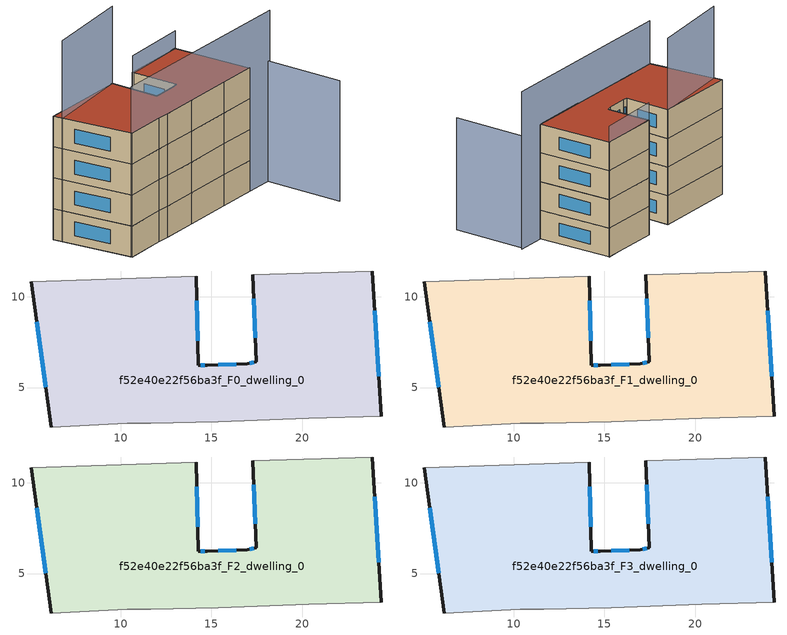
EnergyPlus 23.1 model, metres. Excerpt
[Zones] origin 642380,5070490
f52e40e22f56ba3f_F0_dwelling_0
 floor ground (EU_floor_Construction): 24.38,3.42 23.88,11.43 17.27,11.23 17.47,6.42 16.97,6.33 14.77,6.22 14.27,6.22 14.17,11.13 5.06,10.83 6.16,2.83 10.37,3.02 11.67,3.02 15.37,3.12 20.37,3.32 z0
 wall outside (EU_wall_Construction): 23.88,11.43 24.38,3.42 / 6.16,2.83 5.06,10.83 / 14.17,11.13 14.27,6.22 14.77,6.22 16.97,6.33 17.47,6.42 17.27,11.23 z0:3
 wall adiabatic (EU_wall_Construction): 17.27,11.23 23.88,11.43 / 24.38,3.42 20.37,3.32 15.37,3.12 11.67,3.02 10.37,3.02 6.16,2.83 / 5.06,10.83 14.17,11.13 z0:3
 window (EU_Window_Construction): 17.11,6.35 17.34,6.4 / 17.42,7.75 17.33,9.91 / 24.02,9.22 24.24,5.62 / 5.86,5.03 5.37,8.63 / 14.2,9.78 14.24,7.57 / 14.41,6.22 14.63,6.22 / 15.38,6.25 16.37,6.3 z0.83:2.17
f52e40e22f56ba3f_F1_dwelling_0
 floor to f52e40e22f56ba3f_F0_dwelling_0 (EU_floor_Construction): 24.38,3.42 23.88,11.43 17.27,11.23 17.47,6.42 16.97,6.33 14.77,6.22 14.27,6.22 14.17,11.13 5.06,10.83 6.16,2.83 10.37,3.02 11.67,3.02 15.37,3.12 20.37,3.32 z3
 wall outside (EU_wall_Construction): 23.88,11.43 24.38,3.42 / 6.16,2.83 5.06,10.83 / 14.17,11.13 14.27,6.22 14.77,6.22 16.97,6.33 17.47,6.42 17.27,11.23 z3:6
 wall adiabatic (EU_wall_Construction): 17.27,11.23 23.88,11.43 / 24.38,3.42 20.37,3.32 15.37,3.12 11.67,3.02 10.37,3.02 6.16,2.83 / 5.06,10.83 14.17,11.13 z3:6
 window (EU_Window_Construction): 17.11,6.35 17.34,6.4 / 17.42,7.75 17.33,9.91 / 24.02,9.22 24.24,5.62 / 5.86,5.03 5.37,8.63 / 14.2,9.78 14.24,7.57 / 14.41,6.22 14.63,6.22 / 15.38,6.25 16.37,6.3 z3.83:5.17
f52e40e22f56ba3f_F2_dwelling_0
 floor to f52e40e22f56ba3f_F1_dwelling_0 (EU_floor_Construction): 24.38,3.42 23.88,11.43 17.27,11.23 17.47,6.42 16.97,6.33 14.77,6.22 14.27,6.22 14.17,11.13 5.06,10.83 6.16,2.83 10.37,3.02 11.67,3.02 15.37,3.12 20.37,3.32 z6
 wall outside (EU_wall_Construction): 23.88,11.43 24.38,3.42 / 6.16,2.83 5.06,10.83 / 14.17,11.13 14.27,6.22 14.77,6.22 16.97,6.33 17.47,6.42 17.27,11.23 z6:9
 wall adiabatic (EU_wall_Construction): 17.27,11.23 23.88,11.43 / 24.38,3.42 20.37,3.32 15.37,3.12 11.67,3.02 10.37,3.02 6.16,2.83 / 5.06,10.83 14.17,11.13 z6:9
 window (EU_Window_Construction): 17.11,6.35 17.34,6.4 / 17.42,7.75 17.33,9.91 / 24.02,9.22 24.24,5.62 / 5.86,5.03 5.37,8.63 / 14.2,9.78 14.24,7.57 / 14.41,6.22 14.63,6.22 / 15.38,6.25 16.37,6.3 z6.83:8.17
f52e40e22f56ba3f_F3_dwelling_0
 floor to f52e40e22f56ba3f_F2_dwelling_0 (EU_floor_Construction): 24.38,3.42 23.88,11.43 17.27,11.23 17.47,6.42 16.97,6.33 14.77,6.22 14.27,6.22 14.17,11.13 5.06,10.83 6.16,2.83 10.37,3.02 11.67,3.02 15.37,3.12 20.37,3.32 z9
 wall outside (EU_wall_Construction): 23.88,11.43 24.38,3.42 / 6.16,2.83 5.06,10.83 / 14.17,11.13 14.27,6.22 14.77,6.22 16.97,6.33 17.47,6.42 17.27,11.23 z9:12
 wall adiabatic (EU_wall_Construction): 17.27,11.23 23.88,11.43 / 24.38,3.42 20.37,3.32 15.37,3.12 11.67,3.02 10.37,3.02 6.16,2.83 / 5.06,10.83 14.17,11.13 z9:12
 window (EU_Window_Construction): 17.11,6.35 17.34,6.4 / 17.42,7.75 17.33,9.91 / 24.02,9.22 24.24,5.62 / 5.86,5.03 5.37,8.63 / 14.2,9.78 14.24,7.57 / 14.41,6.22 14.63,6.22 / 15.38,6.25 16.37,6.3 z9.83:11.17
 roof outside (EU_roof_Construction): 23.88,11.43 24.38,3.42 20.37,3.32 15.37,3.12 11.67,3.02 10.37,3.02 6.16,2.83 5.06,10.83 14.17,11.13 14.27,6.22 14.77,6.22 16.97,6.33 17.47,6.42 17.27,11.23 z12
shading: 6.16,2.9 27.45,3.53 z0:16.5; 27.43,-4.34 27.18,3.52 z0:11.7; 14.17,11.13 5.17,9.89 z0:19.5; 23.9,11.43 17.06,11.02 z0:13.7
[Building]
EU S2 Campaign: North Axis=0; Terrain=City; Solar Distribution=FullExterior
[Site:Location]
Lyon-Bron: Latitude=45.75; Longitude=5; Time Zone=1; Elevation=198
[SizingPeriod:WeatherFileDays]
AnnualSizingPeriod: Begin Month=1; Begin Day of Month=1; End Month=12; End Day of Month=31; Day of Week for Start Day=Monday; Use Weather File Daylight Saving Period=No; Use Weather File Rain and Snow Indicators=No
[MATERIAL]
EU_InternalMass_Material: Roughness=MediumRough; Thickness=0.1; Conductivity=1; Density=1800; Specific Heat=900; Thermal Absorptance=0.9; Solar Absorptance=0.7; Visible Absorptance=0.7
[MATERIAL:NOMASS] Roughness=MediumRough; Thermal Absorptance=0.9; Solar Absorptance=0.7; Visible Absorptance=0.7
Name | Thermal Resistance
EU_wall_NoMass | 0.87146
EU_roof_NoMass | 0.842276
EU_floor_NoMass | 0.496999
[WINDOWMATERIAL:SIMPLEGLAZINGSYSTEM]
EU_Window_SimpleGlazing: UFactor=2.2525; Solar Heat Gain Coefficient=0.76; Visible Transmittance=0.76
[CONSTRUCTION]
EU_wall_Construction: EU_wall_NoMass
EU_roof_Construction: EU_roof_NoMass
EU_floor_Construction: EU_floor_NoMass
EU_InternalMass_Construction: EU_InternalMass_Material
EU_Window_Construction: EU_Window_SimpleGlazing
[ZONE] Type=1; Multiplier=1; Ceiling Height=autocalculate; Floor Area=autocalculate; Part of Total Floor Area=Yes
Name | Volume
f52e40e22f56ba3f_F0_dwelling_0 | 399.01
f52e40e22f56ba3f_F1_dwelling_0; f52e40e22f56ba3f_F2_dwelling_0; f52e40e22f56ba3f_F3_dwelling_0 | 399.008
[INTERNALMASS] Construction=EU_InternalMass_Construction; Surface Area=133.003
Name | Zone or ZoneList
f52e40e22f56ba3f_F0_dwelling_0_EU_InternalMass | f52e40e22f56ba3f_F0_dwelling_0
f52e40e22f56ba3f_F1_dwelling_0_EU_InternalMass | f52e40e22f56ba3f_F1_dwelling_0
f52e40e22f56ba3f_F2_dwelling_0_EU_InternalMass | f52e40e22f56ba3f_F2_dwelling_0
f52e40e22f56ba3f_F3_dwelling_0_EU_InternalMass | f52e40e22f56ba3f_F3_dwelling_0
[OTHEREQUIPMENT] Fuel Type=Electricity; Design Level Calculation Method=Watts/Area; Power per Zone Floor Area=1; Fraction Latent=0; Fraction Radiant=0; Fraction Lost=0; Carbon Dioxide Generation Rate=0; EndUse Subcategory=EU_Step8_InternalGains
Name | Zone or ZoneList or Space or SpaceList | Schedule
EU_Step8_InternalGain_f52e40e22f56ba3f_F0_dwelling_0_f000 | f52e40e22f56ba3f_F0_dwelling_0 | EU_Step8_GainSchedule_f52e40e22f56ba3f_F0_dwelling_0_f000
EU_Step8_InternalGain_f52e40e22f56ba3f_F1_dwelling_0_f000 | f52e40e22f56ba3f_F1_dwelling_0 | EU_Step8_GainSchedule_f52e40e22f56ba3f_F1_dwelling_0_f000
EU_Step8_InternalGain_f52e40e22f56ba3f_F2_dwelling_0_f000 | f52e40e22f56ba3f_F2_dwelling_0 | EU_Step8_GainSchedule_f52e40e22f56ba3f_F2_dwelling_0_f000
EU_Step8_InternalGain_f52e40e22f56ba3f_F3_dwelling_0_f000 | f52e40e22f56ba3f_F3_dwelling_0 | EU_Step8_GainSchedule_f52e40e22f56ba3f_F3_dwelling_0_f000
[ZONEVENTILATION:DESIGNFLOWRATE] Schedule=EU_AlwaysOn; Design Flow Rate Calculation Method=AirChanges/Hour; Air Changes per Hour=0.425; Ventilation Type=Natural; Fan Pressure Rise=0; Fan Total Efficiency=1; Constant Term Coefficient=1; Temperature Term Coefficient=0; Velocity Term Coefficient=0; Velocity Squared Term Coefficient=0; Minimum Indoor Temperature=-100; Maximum Indoor Temperature=100; Delta Temperature=-100; Minimum Outdoor Temperature=-100; Maximum Outdoor Temperature=100; Maximum Wind Speed=40
Name | Zone or ZoneList or Space or SpaceList
EU_ConstantAir_f52e40e22f56ba3f_F0_dwelling_0 | f52e40e22f56ba3f_F0_dwelling_0
EU_ConstantAir_f52e40e22f56ba3f_F1_dwelling_0 | f52e40e22f56ba3f_F1_dwelling_0
EU_ConstantAir_f52e40e22f56ba3f_F2_dwelling_0 | f52e40e22f56ba3f_F2_dwelling_0
EU_ConstantAir_f52e40e22f56ba3f_F3_dwelling_0 | f52e40e22f56ba3f_F3_dwelling_0
[HVACTEMPLATE:THERMOSTAT] Constant Heating Setpoint=20; Constant Cooling Setpoint=50
EU_HeatOnly_f52e40e22f56ba3f_F0_dwelling_0; EU_HeatOnly_f52e40e22f56ba3f_F1_dwelling_0; EU_HeatOnly_f52e40e22f56ba3f_F2_dwelling_0; EU_HeatOnly_f52e40e22f56ba3f_F3_dwelling_0
[HVACTEMPLATE:ZONE:IDEALLOADSAIRSYSTEM] System Availability Schedule=EU_AlwaysOn; Maximum Heating Supply Air Temperature=50; Minimum Cooling Supply Air Temperature=13; Maximum Heating Supply Air Humidity Ratio=0.0156; Minimum Cooling Supply Air Humidity Ratio=0.0077; Heating Limit=NoLimit; Cooling Limit=NoLimit; Heating Availability Schedule=EU_AlwaysOn; Cooling Availability Schedule=EU_CoolingOff; Dehumidification Control Type=ConstantSensibleHeatRatio; Cooling Sensible Heat Ratio=0.7; Dehumidification Setpoint=60; Humidification Control Type=None; Humidification Setpoint=30; Outdoor Air Method=None; Outdoor Air Flow Rate per Person=0.00944; Outdoor Air Flow Rate per Zone Floor Area=0; Outdoor Air Flow Rate per Zone=0; Demand Controlled Ventilation Type=None; Outdoor Air Economizer Type=NoEconomizer; Heat Recovery Type=None; Sensible Heat Recovery Effectiveness=0.7; Latent Heat Recovery Effectiveness=0.65
Name | Template Thermostat
f52e40e22f56ba3f_F0_dwelling_0 | EU_HeatOnly_f52e40e22f56ba3f_F0_dwelling_0
f52e40e22f56ba3f_F1_dwelling_0 | EU_HeatOnly_f52e40e22f56ba3f_F1_dwelling_0
f52e40e22f56ba3f_F2_dwelling_0 | EU_HeatOnly_f52e40e22f56ba3f_F2_dwelling_0
f52e40e22f56ba3f_F3_dwelling_0 | EU_HeatOnly_f52e40e22f56ba3f_F3_dwelling_0
[SIZING:ZONE] Zone Cooling Design Supply Air Temperature Input Method=SupplyAirTemperature; Zone Cooling Design Supply Air Temperature=13; Zone Heating Design Supply Air Temperature Input Method=SupplyAirTemperature; Zone Heating Design Supply Air Temperature=50; Zone Cooling Design Supply Air Humidity Ratio=0.008; Zone Heating Design Supply Air Humidity Ratio=0.008; Cooling Design Air Flow Method=DesignDay; Cooling Design Air Flow Rate=0; Cooling Minimum Air Flow per Zone Floor Area=0.000762; Cooling Minimum Air Flow=0; Cooling Minimum Air Flow Fraction=0.2; Heating Design Air Flow Method=DesignDay; Heating Design Air Flow Rate=0; Heating Maximum Air Flow per Zone Floor Area=0.002032; Heating Maximum Air Flow=0.141576; Heating Maximum Air Flow Fraction=0.3; Account for Dedicated Outdoor Air System=No; Dedicated Outdoor Air System Control Strategy=NeutralSupplyAir; Dedicated Outdoor Air Low Setpoint Temperature for Design=autosize; Dedicated Outdoor Air High Setpoint Temperature for Design=autosize; Zone Load Sizing Method=Sensible Load Only No Latent Load; Zone Latent Cooling Design Supply Air Humidity Ratio Input Method=HumidityRatioDifference; Zone Cooling Design Supply Air Humidity Ratio Difference=0.005; Zone Latent Heating Design Supply Air Humidity Ratio Input Method=HumidityRatioDifference; Zone Humidification Design Supply Air Humidity Ratio Difference=0.005
f52e40e22f56ba3f_F0_dwelling_0; f52e40e22f56ba3f_F1_dwelling_0; f52e40e22f56ba3f_F2_dwelling_0; f52e40e22f56ba3f_F3_dwelling_0
[SCHEDULE:CONSTANT]
Name | Hourly Value
EU_AlwaysOn | 1
EU_CoolingOff | 0
[SCHEDULE:FILE] Column Number=1; Rows to Skip at Top=0; Number of Hours of Data=8760; Column Separator=Comma; Interpolate to Timestep=No; Minutes per Item=60; Adjust Schedule for Daylight Savings=Yes
Name | File
EU_Step8_GainSchedule_f52e40e22f56ba3f_F0_dwelling_0_f000 | ../../schedules/f52e40e22f56ba3f/f52e40e22f56ba3f_F0_dwelling_0_f000_gain.csv
EU_Step8_GainSchedule_f52e40e22f56ba3f_F1_dwelling_0_f000 | ../../schedules/f52e40e22f56ba3f/f52e40e22f56ba3f_F1_dwelling_0_f000_gain.csv
EU_Step8_GainSchedule_f52e40e22f56ba3f_F2_dwelling_0_f000 | ../../schedules/f52e40e22f56ba3f/f52e40e22f56ba3f_F2_dwelling_0_f000_gain.csv
EU_Step8_GainSchedule_f52e40e22f56ba3f_F3_dwelling_0_f000 | ../../schedules/f52e40e22f56ba3f/f52e40e22f56ba3f_F3_dwelling_0_f000_gain.csv
